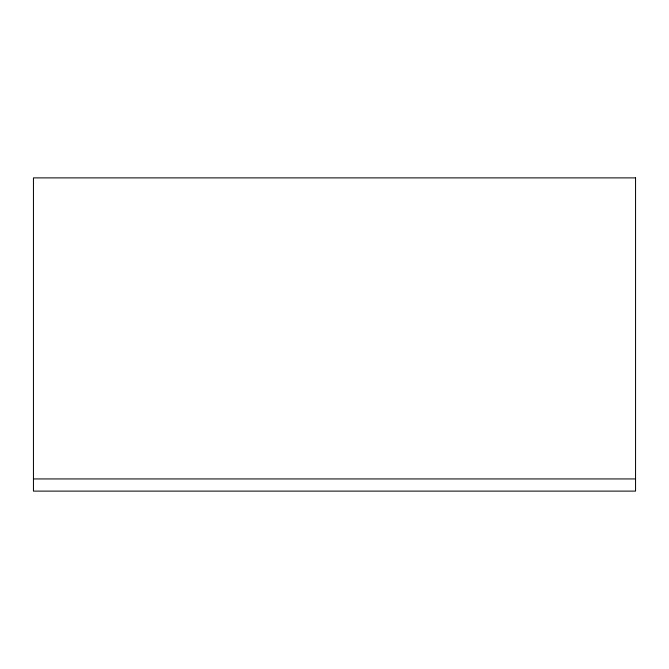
<?xml version="1.0" encoding="UTF-8"?>
<svg xmlns="http://www.w3.org/2000/svg" width="669" height="669" viewBox="0 0 669 669"><rect width="100%" height="100%" fill="white"/><g stroke="black" fill="none" stroke-linecap="round" stroke-linejoin="round"><path stroke-width="1" d="M33.45 478.937L635.55 478.937M635.55 177.887L33.45 177.887L33.45 491.113L635.55 491.113L635.55 177.887"/></g></svg>
